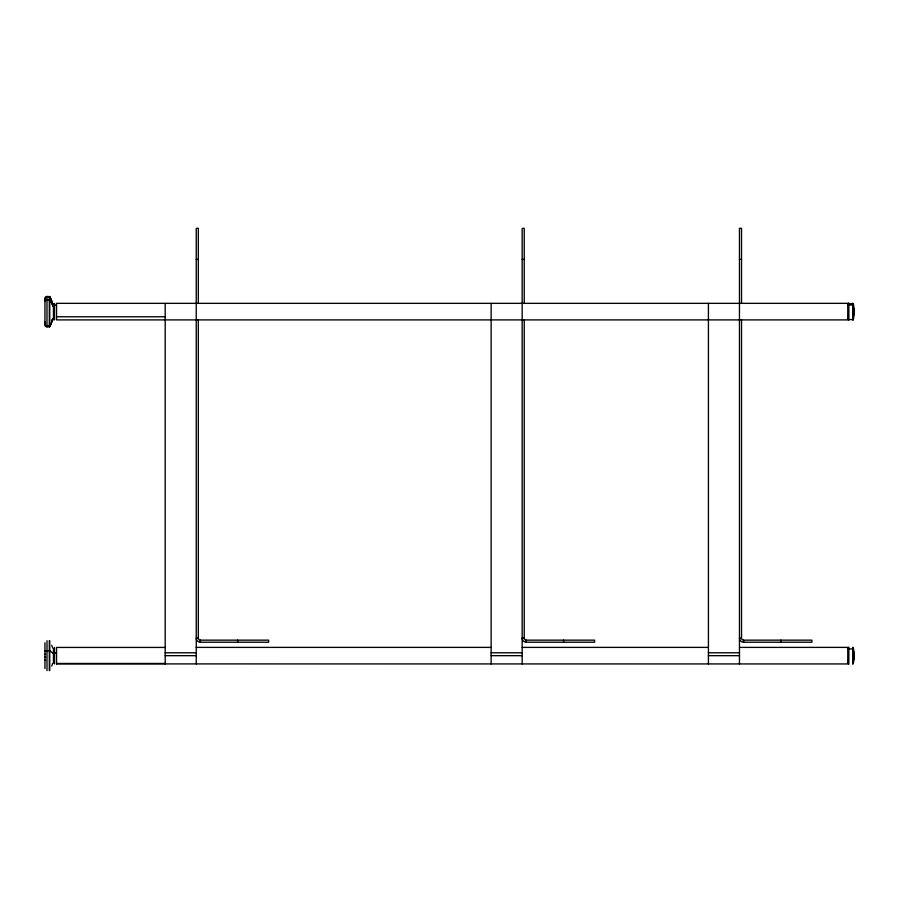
<?xml version="1.0" encoding="UTF-8"?>
<svg xmlns="http://www.w3.org/2000/svg" width="899" height="899" viewBox="0 0 899 899"><rect width="100%" height="100%" fill="white"/><g stroke="black" fill="none" stroke-linecap="round" stroke-linejoin="round"><path stroke-width="1.35" d="M46.995 296.558L49.76 296.591A32.038 32.038 0 0 1 50.85 298.794L51.501 300.345A17.632 17.632 0 0 1 52.356 303.469L52.479 304.255M49.299 296.434L49.299 297.423M49.299 326.225L46.995 325.989A2.068 1.989 0 0 1 44.95 324M49.76 297.67L49.76 296.648M50.85 323.64L50.85 324.404L52.76 318.774M50.85 299.412L52.636 304.087M854.039 312.863L854.039 310.391L854.039 312.403M854.039 656.899L854.039 654.438M854.039 656.641L854.039 654.618M854.039 656.506L854.039 654.753M854.039 311.268L854.039 312.279L854.039 310.863M854.039 656.315L854.039 655.146M854.039 656.045L854.039 655.405M52.502 319.594L52.356 320.314L52.535 319.392M53.446 305.952L54.21 305.166L56.547 305.132M51.749 666.047L52.659 663.462M53.446 653.247L56.547 652.91M853.23 319.538L848.341 319.594M848.341 303.648L853.23 303.716M848.341 304.963L853.23 305.008M848.341 648.999L852.735 648.864M44.95 654.326L45.546 654.169M44.95 298.468L44.95 324.797A2.068 2.068 0 0 0 46.995 326.899L49.76 326.663A32.038 32.038 0 0 0 50.85 324.46L51.501 322.898A17.856 17.856 0 0 0 52.356 319.786M196.24 259.373L198.308 259.373M522.173 259.373L524.241 259.373M739.461 259.373L741.529 259.373M56.547 316.763L165.191 316.763M198.308 638.076L196.24 638.076A4.135 4.135 0 0 0 200.376 642.223L268.666 642.223L268.666 640.144L200.376 640.144A2.068 2.068 0 0 1 198.308 638.076L198.308 319.684M524.241 638.076L522.173 638.076A4.135 4.135 0 0 0 526.308 642.223L594.599 642.223L594.599 640.144L526.308 640.144A2.068 2.068 0 0 1 524.241 638.076L524.241 319.684M741.529 638.076L739.461 638.076A4.135 4.135 0 0 0 743.608 642.223L811.898 642.223L811.898 640.144L743.608 640.144A2.068 2.068 0 0 1 741.529 638.076L741.529 319.684M165.191 647.437L56.547 647.437L56.547 663.945M196.24 647.392L491.135 647.392M522.173 647.392L708.423 647.392M739.461 647.392L848.105 647.392L848.105 663.945L56.547 663.9M165.191 652.786L196.24 652.786M491.135 652.786L522.173 652.786M708.423 652.786L739.461 652.786M165.191 655.674L196.24 655.674M491.135 655.674L522.173 655.674M708.423 655.674L739.461 655.674M56.547 663.473L165.191 663.473M49.299 297.232L52.749 304.458L50.85 298.85M45.546 657.169L44.95 657.012M51.749 645.302L52.659 647.876M52.513 303.75L52.76 304.469L52.367 302.997L52.569 304.109M52.535 303.806L52.468 303.469M49.299 326.888L49.299 326.011M49.76 326.584L49.76 325.966M853.23 303.525L853.23 319.718M853.23 647.572L853.23 663.765M852.735 303.143L852.735 320.111M852.735 647.19L852.735 664.147M848.836 303.098L848.836 320.156M848.836 647.134L848.836 664.204M848.341 303.469L848.341 319.774M848.341 647.516L848.341 663.822M780.849 640.144L780.849 642.223M743.608 640.144L743.608 642.223M741.529 302.851L741.529 228.335L739.461 228.335L739.461 302.851M739.461 303.345L739.461 663.945M708.423 303.345L708.423 663.945M563.561 640.144L563.561 642.223M526.308 640.144L526.308 642.223M524.241 302.851L524.241 228.335L522.173 228.335L522.173 302.851M522.173 303.345L522.173 663.945M491.135 303.345L491.135 663.945M237.628 640.144L237.628 642.223M200.376 640.144L200.376 642.223M198.308 302.851L198.308 228.335L196.24 228.335L196.24 302.851M196.24 303.345L196.24 663.945M165.191 303.345L165.191 663.934M54.479 303.345L54.479 319.898M54.479 647.392L54.479 663.945M53.446 304.39L53.446 318.864M53.446 648.426L53.446 662.911M49.76 296.884L49.76 326.359M49.76 640.942L49.76 670.407M49.31 296.625L49.31 326.629M49.31 640.672L49.31 670.665M46.995 326.843L46.995 296.4A2.068 2.068 0 0 0 44.95 298.423M46.995 640.706L46.995 670.643M44.95 642.774L44.95 668.564M853.331 660.349A34.173 19.688 0 0 0 853.949 655.674A34.173 32.679 0 0 0 853.331 647.909M853.623 651.955A34.173 19.688 0 0 1 853.949 655.663A34.173 32.679 0 0 1 853.331 663.44M853.623 659.518A34.173 20.385 0 0 0 853.949 655.674A34.173 20.385 0 0 0 853.623 651.82M53.075 306.548A54.884 43.028 0 0 0 51.749 303.491L49.647 299.963L46.995 299.895A2.068 1.618 0 0 0 44.95 301.513M45.546 322.876A2.068 1.618 0 0 1 44.95 321.741M848.341 660.372A10.395 5.99 0 0 1 848.117 659.787M53.075 653.506A54.884 18.34 0 0 0 51.749 652.202L49.647 650.696L46.995 650.674A2.068 0.697 0 0 0 44.95 651.359M45.546 660.462A2.068 0.697 0 0 1 44.95 659.978M853.331 303.57A34.173 33.881 0 0 1 853.949 311.616A34.173 19.688 0 0 1 853.331 316.302M853.623 307.908A34.173 19.688 0 0 1 853.949 311.627A34.173 7.237 0 0 1 853.623 312.998M853.623 310.256A34.173 7.237 0 0 1 853.949 311.627M49.76 297.49A32.027 30.735 0 0 1 50.591 299.075M52.715 319.83A8.664 0.843 87.9 0 1 52.625 320.123M44.95 299.255A2.068 1.989 0 0 1 46.242 297.412M853.949 311.627A34.173 33.881 0 0 1 853.331 319.673M848.341 319.718A10.395 10.316 0 0 1 848.117 318.707M848.162 304.278A10.395 10.316 0 0 1 848.341 303.536M848.341 663.473A10.395 9.945 0 0 1 848.218 663.013M848.162 648.584A10.395 9.945 0 0 1 848.341 647.864M848.341 316.324A10.395 5.99 0 0 1 848.117 315.74M50.591 324.191L49.76 325.753A32.027 30.735 0 0 0 50.591 324.179M848.105 303.345L56.547 303.345L56.547 319.898L848.105 319.898L848.105 303.345M52.636 320.302A8.664 0.966 86.8 0 0 52.738 320.213"/></g></svg>
